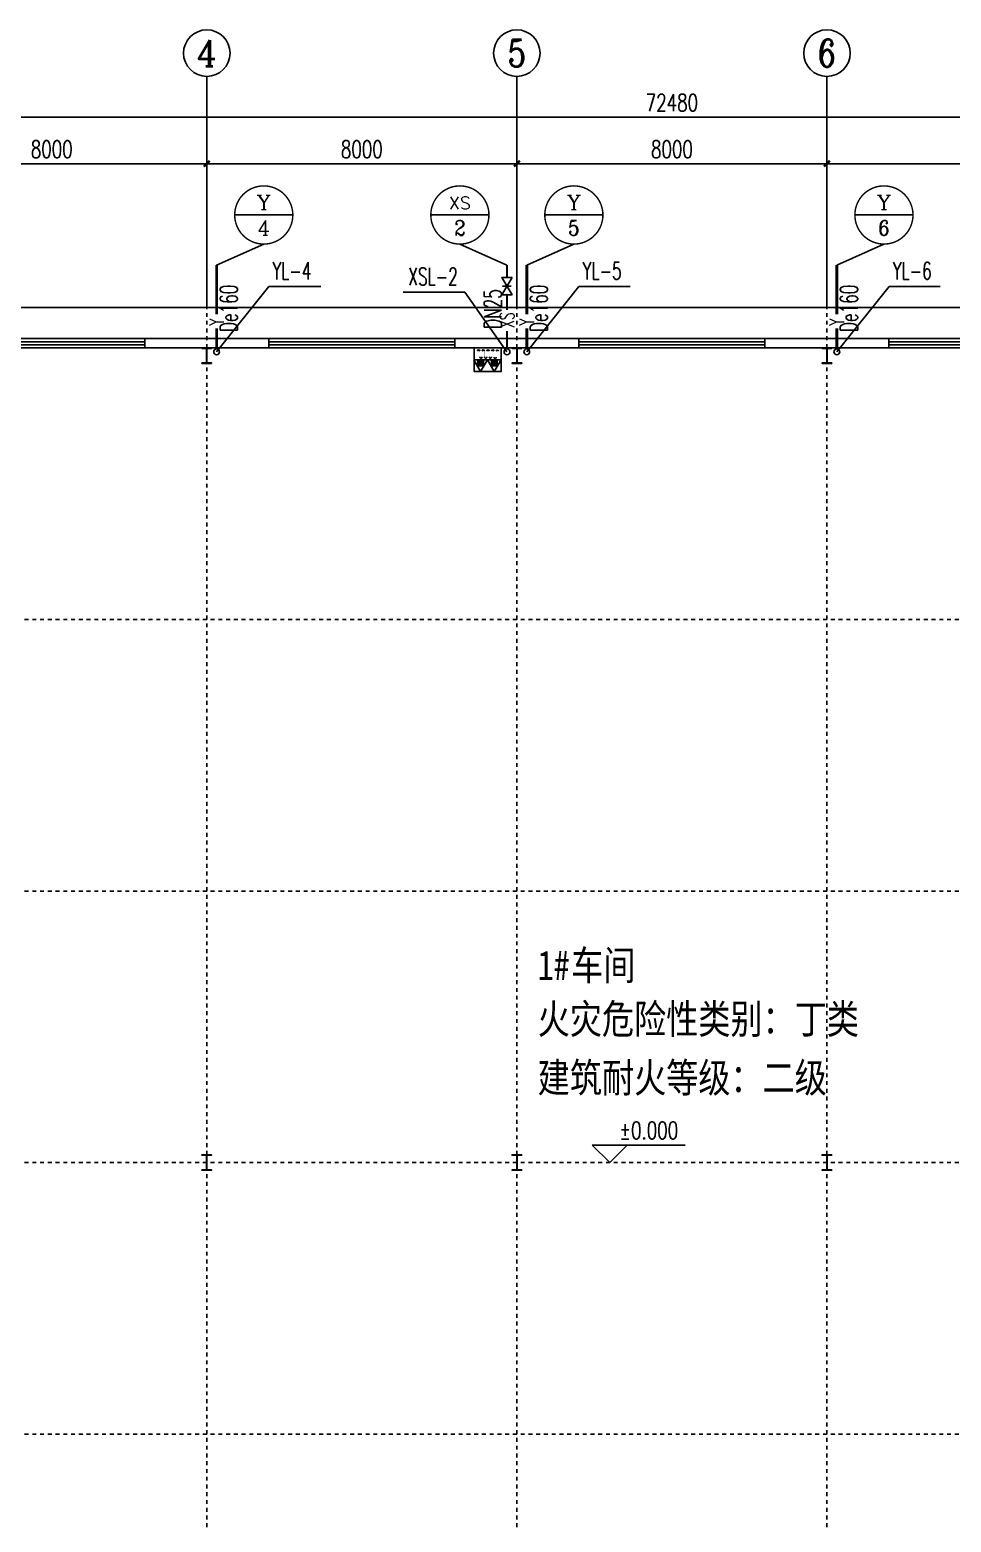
# Model space of a CAD drawing. Header units: millimetres. Extents: x 418357 to 841680, y 53918 to 109839.
# Drawn here: x 418384.29 to 418408.06, y 55180.17 to 55218.64 of the extents above; entities that cross this region are included whole.
import ezdxf
from ezdxf.enums import TextEntityAlignment as Align

# ---------------------------------------------------------------- set-up
doc = ezdxf.new("R2010")
doc.units = ezdxf.units.MM
doc.linetypes.add('DOTE', pattern=[2.42, 2, -0.2, 0.02, -0.2])
for name, color, linetype in [('0 - 梁柱', 3, 'Continuous'), ('AXIS', 171, 'Continuous'), ('AXIS_TEXT', 7, 'Continuous'), ('DIM_ELEV', 171, 'Continuous'), ('DIM_消防', 3, 'Continuous'), ('DIM_雨水', 3, 'Continuous'), ('DOTE', 8, 'DOTE'), ('GROUND', 150, 'Continuous'), ('JZ__灭火器', 6, 'Continuous'), ('PIPE-消防', 1, 'Continuous'), ('PIPE-雨水', 4, 'Continuous'), ('PUB_TEXT', 7, 'Continuous'), ('S_WALL', 9, 'Continuous'), ('TEXT_消防', 7, 'Continuous'), ('TEXT_雨水', 7, 'Continuous'), ('TWT_TEXT', 7, 'Continuous'), ('VALVE_消防', 7, 'Continuous'), ('VPIPE-消防', 1, 'Continuous'), ('VPIPE-雨水', 4, 'Continuous'), ('WALL-PARAPET', 6, 'Continuous'), ('WINDOW', 8, 'Continuous')]:
    doc.layers.add(name, color=color, linetype=linetype)
doc.styles.add('_TCH_AXIS', font='COMPLEX', dxfattribs={"bigfont": 'GBCBIG'})
doc.styles.add('_TCH_DIM', font='SIMPLEX', dxfattribs={"bigfont": 'GBCBIG'})
doc.styles.add('_TCH_DIM_T3', font='SIMPLEX', dxfattribs={"width": 0.705882, "bigfont": 'GBCBIG'})
doc.styles.add('_TWT_CIRCLE', font='COMPLEX', dxfattribs={"width": 1.1, "height": 3, "bigfont": 'HZTXT'})
doc.styles.add('_TWT_PIPEDN', font='SIMPLEX', dxfattribs={"width": 0.8, "height": 3, "bigfont": 'HZTXT'})
doc.styles.add('_TWT_PIPETEXT', font='COMPLEX', dxfattribs={"width": 0.8, "height": 2.5, "bigfont": 'HZTXT'})
doc.styles.add('_TWT_SERIAL', font='COMPLEX', dxfattribs={"width": 0.8, "height": 3, "bigfont": 'HZTXT'})
doc.styles.add('COMPLEX', font='COMPLEX')
doc.styles.add('宋体', font='', dxfattribs={"width": 0.8})
doc.styles.get('宋体').set_extended_font_data('SimSun')
doc.dimstyles.new('_TCH_ARCH&&150', dxfattribs={"dimtxt": 446.25, "dimasz": 150, "dimexe": 375, "dimexo": 450, "dimgap": 150, "dimtad": 1, "dimdec": 0, "dimzin": 0, "dimdsep": 46, "dimtxsty": '_TCH_DIM_T3', "dimblk": 'ARCHTICK', "dimcen": 0.09, "dimclrt": 7, "dimazin": 2, "dimtfac": 1, "dimtdec": 0, "dimtix": 1, "dimtmove": 2, "dimatfit": 3, "dimfxl": 0, "dimtolj": 1, "dimtzin": 0, "dimarcsym": 0})

# ---------------------------------------------------------------- blocks, each defined once
blk = doc.blocks.new('A$C670E4FA6')
at = {"layer": '0 - 梁柱'}
h = blk.add_hatch(color=256, dxfattribs=at)
h.paths.add_polyline_path([(125, 0), (0, 0), (0, 12), (120, 12), (120, 200), (125, 200)])
h.paths.add_polyline_path([(250, 0), (125, 0), (125, 200), (130, 200), (130, 12), (250, 12)])
h.paths.add_polyline_path([(250, 388), (130, 388), (130, 200), (125, 200), (125, 400), (250, 400)])
h.paths.add_polyline_path([(125, 200), (120, 200), (120, 388), (0, 388), (0, 400), (125, 400)])
blk.add_lwpolyline([(0, 400), (0, 388), (120, 388), (120, 12), (0, 12), (0, 0), (250, 0), (250, 12), (130, 12), (130, 388), (250, 388), (250, 400)], close=True, dxfattribs=at)
blk = doc.blocks.new('消防软管卷盘')
blk.add_lwpolyline([(4963954, 151899), (4963954, 150312), (4964641, 150312), (4964641, 151899)], close=True)
for points, const_width in [([(4964134, 151704), (4964482, 151704)], 1), ([(4964134, 151566), (4964482, 151566)], 1), ([(4964134, 151428), (4964482, 151428)], 1), ([(4964134, 151290), (4964482, 151290)], 1), ([(4964134, 151152), (4964482, 151152)], 1), ([(4964134, 151014), (4964482, 151014)], 0.1), ([(4964134, 150876), (4964482, 150876)], 1), ([(4964134, 150738), (4964482, 150738)], 1), ([(4964150, 150600), (4964499, 150600)], 1), ([(4964150, 150462), (4964499, 150462)], 1)]:
    blk.add_lwpolyline(points, dxfattribs=dict(const_width=const_width))
for centre, start, end in [((4964134, 151636), 90, 270), ((4964134, 151360), 90, 270), ((4964134, 151084), 90, 270), ((4964482, 151498), 270, 90), ((4964482, 151222), 270, 90), ((4964482, 150946), 270, 90), ((4964134, 150808), 90, 270), ((4964150, 150532), 90, 270), ((4964499, 150670), 270, 90)]:
    blk.add_arc(centre, 69, start, end)
blk = doc.blocks.new('手提式干粉灭火器')
h = blk.add_hatch()
h.set_pattern_fill('ANSI31', color=256, scale=225.365854, style=0)
h.set_pattern_definition([(45, (276289.086, 185586.136), (-19.9197154, 19.9197154), [])])
h.paths.add_polyline_path([(72, 158), (-72, 158), (-72, 19), (72, 19)])
for points in [[(0, 303), (-175, 0), (175, 0)], [(-72, 19), (72, 19), (72, 158), (-72, 158)]]:
    blk.add_lwpolyline(points, close=True)
blk = doc.blocks.new('92623')
blk.add_lwpolyline([(8910066, 83014), (8909273, 83014), (8909273, 82670), (8910066, 82670)], close=True)
at = {"xscale": -0.5, "yscale": 0.5, "zscale": 0.5, "rotation": 89.99999999998747}
blk.add_blockref('消防软管卷盘', (8985223, 2565334), dxfattribs=at)
at = {"layer": 'JZ__灭火器', "xscale": 1.141071624, "yscale": 1.141071624, "zscale": 1.141071624, "rotation": 180}
for p in [(8909466, 83014), (8909863, 83014)]:
    blk.add_blockref('手提式干粉灭火器', p, dxfattribs=at)
blk = doc.blocks.new('_AXISO')
blk.add_circle((0, 0), 0.5)
at = {"layer": 'AXIS_TEXT', "style": 'COMPLEX', "width": 1.041667}
blk.add_attdef('A', text='', height=0.56, dxfattribs=at).set_placement((-0.25, -0.28), (0.25, -0.28), align=Align.FIT)
blk = doc.blocks.new('_ArchTick')
at = {"color": 0, "linetype": 'ByBlock', "const_width": 0.4}
blk.add_lwpolyline([(-0.5, -0.5), (0.5, 0.5)], dxfattribs=at)
blk = doc.blocks.new('*D218')
at = {"layer": 'AXIS', "color": 0, "lineweight": -2}
for p, q in [((430593, 112172), (430593, 117047)), ((503073, 112172), (503073, 117047)), ((430593, 116672), (503073, 116672))]:
    blk.add_line(p, q, dxfattribs=at)
at = {"layer": 'Defpoints', "color": 0, "lineweight": -2}
for p in [(503073, 116672), (430593, 111722), (503073, 111722)]:
    blk.add_point(p, dxfattribs=at)
at = {"layer": 'AXIS', "color": 0, "lineweight": -2, "xscale": 150, "yscale": 150, "zscale": 150, "rotation": 180}
blk.add_blockref('_ArchTick', (430593, 116672), dxfattribs=at)
at = {"layer": 'AXIS', "color": 0, "lineweight": -2, "xscale": 150, "yscale": 150, "zscale": 150}
blk.add_blockref('_ArchTick', (503073, 116672), dxfattribs=at)
at = {"layer": 'AXIS', "color": 7, "insert": (466833, 117045), "char_height": 446.2, "attachment_point": 5, "style": '_TCH_DIM_T3'}
blk.add_mtext('\\A1;72480', dxfattribs=at)
blk = doc.blocks.new('*D223')
at = {"layer": 'AXIS', "color": 0, "lineweight": -2}
for p, q in [((446833, 112172), (446833, 115847)), ((454833, 112172), (454833, 115847)), ((446833, 115472), (454833, 115472))]:
    blk.add_line(p, q, dxfattribs=at)
at = {"layer": 'Defpoints', "color": 0, "lineweight": -2}
for p in [(454833, 115472), (446833, 111722), (454833, 111722)]:
    blk.add_point(p, dxfattribs=at)
at = {"layer": 'AXIS', "color": 0, "lineweight": -2, "xscale": 150, "yscale": 150, "zscale": 150, "rotation": 180}
blk.add_blockref('_ArchTick', (446833, 115472), dxfattribs=at)
at = {"layer": 'AXIS', "color": 0, "lineweight": -2, "xscale": 150, "yscale": 150, "zscale": 150}
blk.add_blockref('_ArchTick', (454833, 115472), dxfattribs=at)
at = {"layer": 'AXIS', "color": 7, "insert": (450833, 115845), "char_height": 446.2, "attachment_point": 5, "style": '_TCH_DIM_T3'}
blk.add_mtext('\\A1;8000', dxfattribs=at)
blk = doc.blocks.new('*D224')
at = {"layer": 'AXIS', "color": 0, "lineweight": -2}
for p, q in [((454833, 112172), (454833, 115847)), ((462833, 112172), (462833, 115847)), ((454833, 115472), (462833, 115472))]:
    blk.add_line(p, q, dxfattribs=at)
at = {"layer": 'Defpoints', "color": 0, "lineweight": -2}
for p in [(462833, 115472), (454833, 111722), (462833, 111722)]:
    blk.add_point(p, dxfattribs=at)
at = {"layer": 'AXIS', "color": 0, "lineweight": -2, "xscale": 150, "yscale": 150, "zscale": 150, "rotation": 180}
blk.add_blockref('_ArchTick', (454833, 115472), dxfattribs=at)
at = {"layer": 'AXIS', "color": 0, "lineweight": -2, "xscale": 150, "yscale": 150, "zscale": 150}
blk.add_blockref('_ArchTick', (462833, 115472), dxfattribs=at)
at = {"layer": 'AXIS', "color": 7, "insert": (458833, 115845), "char_height": 446.2, "attachment_point": 5, "style": '_TCH_DIM_T3'}
blk.add_mtext('\\A1;8000', dxfattribs=at)
blk = doc.blocks.new('*D225')
at = {"layer": 'AXIS', "color": 0, "lineweight": -2}
for p, q in [((462833, 112172), (462833, 115847)), ((470833, 112172), (470833, 115847)), ((462833, 115472), (470833, 115472))]:
    blk.add_line(p, q, dxfattribs=at)
at = {"layer": 'Defpoints', "color": 0, "lineweight": -2}
for p in [(470833, 115472), (462833, 111722), (470833, 111722)]:
    blk.add_point(p, dxfattribs=at)
at = {"layer": 'AXIS', "color": 0, "lineweight": -2, "xscale": 150, "yscale": 150, "zscale": 150, "rotation": 180}
blk.add_blockref('_ArchTick', (462833, 115472), dxfattribs=at)
at = {"layer": 'AXIS', "color": 0, "lineweight": -2, "xscale": 150, "yscale": 150, "zscale": 150}
blk.add_blockref('_ArchTick', (470833, 115472), dxfattribs=at)
at = {"layer": 'AXIS', "color": 7, "insert": (466833, 115845), "char_height": 446.2, "attachment_point": 5, "style": '_TCH_DIM_T3'}
blk.add_mtext('\\A1;8000', dxfattribs=at)
blk = doc.blocks.new('*D226')
at = {"layer": 'AXIS', "color": 0, "lineweight": -2}
for p, q in [((470833, 112172), (470833, 115847)), ((478833, 112172), (478833, 115847)), ((470833, 115472), (478833, 115472))]:
    blk.add_line(p, q, dxfattribs=at)
at = {"layer": 'Defpoints', "color": 0, "lineweight": -2}
for p in [(478833, 115472), (470833, 111722), (478833, 111722)]:
    blk.add_point(p, dxfattribs=at)
at = {"layer": 'AXIS', "color": 0, "lineweight": -2, "xscale": 150, "yscale": 150, "zscale": 150, "rotation": 180}
blk.add_blockref('_ArchTick', (470833, 115472), dxfattribs=at)
at = {"layer": 'AXIS', "color": 0, "lineweight": -2, "xscale": 150, "yscale": 150, "zscale": 150}
blk.add_blockref('_ArchTick', (478833, 115472), dxfattribs=at)
at = {"layer": 'AXIS', "color": 7, "insert": (474833, 115845), "char_height": 446.2, "attachment_point": 5, "style": '_TCH_DIM_T3'}
blk.add_mtext('\\A1;8000', dxfattribs=at)
blk = doc.blocks.new('$TCHSYS$WIN2D')
for p, q in [((-0.5, 0.5), (0.5, 0.5)), ((-0.5, 0.5), (-0.5, -0.5)), ((0.5, 0.5), (0.5, -0.5)), ((0.5, 0.1667), (-0.5, 0.1667)), ((0.5, -0.1667), (-0.5, -0.1667)), ((-0.5, -0.5), (0.5, -0.5))]:
    blk.add_line(p, q)
blk = doc.blocks.new('$VALVE$00000296')
for points in [[(-125, 72), (-125, -72), (125, 72), (125, -72), (-125, 72)], [(0, 60), (0, -64)]]:
    blk.add_lwpolyline(points)
for p in [(-125, 0), (125, 0)]:
    blk.add_point(p)
blk = doc.blocks.new('132423')
at = {"layer": 'AXIS', "lineweight": -2}
for p, q in [((454833, 111722), (454833, 117722)), ((462833, 111722), (462833, 117722)), ((470833, 111722), (470833, 117722))]:
    blk.add_line(p, q, dxfattribs=at)
at = {"layer": 'DIM_ELEV', "lineweight": -2}
for p, q in [((465227.8, 89722), (464777.8, 90172)), ((464777.8, 90172), (467177.3, 90172)), ((465227.8, 89722), (465677.8, 90172))]:
    blk.add_line(p, q, dxfattribs=at)
at = {"layer": 'DIM_消防', "lineweight": -2}
for p, q in [((457053.2, 114149.4), (455553.2, 114149.4)), ((462112.8, 114149.4), (460612.8, 114149.4)), ((465053.2, 114149.4), (463553.2, 114149.4)), ((473053.2, 114149.4), (471553.2, 114149.4)), ((461488.4, 112158.2), (459900.9, 112158.2)), ((462578.3, 110621.9), (461488.4, 112158.2))]:
    blk.add_line(p, q, dxfattribs=at)
at = {"layer": 'DIM_消防', "lineweight": -2, "const_width": 37.5}
for points in [[(457053.2, 114149.4, 1), (455553.2, 114149.4, 1)], [(462112.8, 114149.4, 1), (460612.8, 114149.4, 1)], [(465053.2, 114149.4, 1), (463553.2, 114149.4, 1)], [(473053.2, 114149.4, 1), (471553.2, 114149.4, 1)]]:
    blk.add_lwpolyline(points, format="xyb", close=True, dxfattribs=at)
at = {"layer": 'DIM_雨水', "lineweight": -2}
for p, q in [((455087.7, 110621.9), (456433.9, 112306.5)), ((456433.9, 112306.5), (457778.1, 112306.5)), ((463087.7, 110621.9), (464433.9, 112306.5)), ((464433.9, 112306.5), (465753.2, 112306.5)), ((471087.7, 110621.9), (472433.9, 112306.5)), ((472433.9, 112306.5), (473753.2, 112306.5))]:
    blk.add_line(p, q, dxfattribs=at)
at = {"layer": 'DOTE'}
for p, q in [((454833, 67722), (454833, 111722)), ((462833, 67722), (462833, 111722)), ((470833, 67722), (470833, 111722)), ((503833, 110722), (429833, 110722)), ((503833, 103722), (429833, 103722)), ((503833, 96722), (429833, 96722)), ((503833, 89722), (429833, 89722)), ((503833, 82722), (429833, 82722))]:
    blk.add_line(p, q, dxfattribs=at)
at = {"layer": 'GROUND', "color": 8, "lineweight": -2}
for p, q in [((503873, 111762), (429793, 111762)), ((503073, 110962), (430593, 110962))]:
    blk.add_line(p, q, dxfattribs=at)
at = {"layer": 'PIPE-消防', "linetype": 'Continuous', "lineweight": -2, "ltscale": 1.5, "const_width": 52.5}
for points in [[(462578.3, 112541.4), (462578.3, 112858.7)], [(462578.3, 111696.9), (462578.3, 112091.4)], [(462578.3, 110696.9), (462578.3, 111158.3)]]:
    blk.add_lwpolyline(points, dxfattribs=at)
at = {"layer": 'PIPE-雨水', "linetype": 'Continuous', "lineweight": -2, "ltscale": 1.5, "const_width": 75}
for points in [[(455087.7, 111591.9), (455087.7, 112858.7)], [(463087.7, 111591.9), (463087.7, 112858.7)], [(471087.7, 111591.9), (471087.7, 112858.7)], [(455087.7, 110696.9), (455087.7, 111224.8)], [(463087.7, 110696.9), (463087.7, 111224.8)], [(471087.7, 110696.9), (471087.7, 111224.8)]]:
    blk.add_lwpolyline(points, dxfattribs=at)
at = {"layer": 'S_WALL', "color": 3}
for p, q in [((456303.2, 113399.4), (455087.7, 112858.7)), ((461362.8, 113399.4), (462578.3, 112858.7)), ((464303.2, 113399.4), (463087.7, 112858.7)), ((472303.2, 113399.4), (471087.7, 112858.7))]:
    blk.add_line(p, q, dxfattribs=at)
at = {"layer": 'VPIPE-消防', "linetype": 'Continuous', "lineweight": -2}
blk.add_circle((462578.3, 110621.9), 75, dxfattribs=at)
at = {"layer": 'VPIPE-雨水', "linetype": 'Continuous', "lineweight": -2}
for centre in [(455087.7, 110621.9), (463087.7, 110621.9), (471087.7, 110621.9)]:
    blk.add_circle(centre, 75, dxfattribs=at)
at = {"layer": 'WALL-PARAPET', "lineweight": -2}
for p, q in [((456433, 110962), (453233, 110962)), ((453233, 110962), (453233, 110722)), ((456433, 110722), (456433, 110962)), ((464433, 110962), (461233, 110962)), ((461233, 110962), (461233, 110722)), ((464433, 110722), (464433, 110962)), ((472433, 110962), (469233, 110962)), ((469233, 110962), (469233, 110722)), ((472433, 110722), (472433, 110962)), ((453233, 110722), (456433, 110722)), ((461233, 110722), (464433, 110722)), ((469233, 110722), (472433, 110722))]:
    blk.add_line(p, q, dxfattribs=at)
at = {"xscale": 0.882, "yscale": 0.882, "zscale": 0.882}
blk.add_blockref('92623', (-7396250, 37200.9), dxfattribs=at)
at = {"layer": '0 - 梁柱', "rotation": 180}
for p in [(454958, 110722), (462958, 110722), (470958, 110722)]:
    blk.add_blockref('A$C670E4FA6', p, dxfattribs=at)
at = {"layer": '0 - 梁柱', "xscale": -1}
for p in [(454958, 89522), (462958, 89522), (470958, 89522)]:
    blk.add_blockref('A$C670E4FA6', p, dxfattribs=at)
at = {"layer": 'AXIS'}
ref = blk.add_blockref('_AXISO', (454833, 118322), dxfattribs=dict(at, xscale=1200, yscale=1200, zscale=1200))
ref.add_attrib('A', '4', dxfattribs={"layer": 'AXIS_TEXT', "height": 668.2, "style": '_TCH_AXIS'}).set_placement((454578.4, 117987.9), (455087.5, 117987.9), align=Align.FIT)
ref = blk.add_blockref('_AXISO', (462833, 118322), dxfattribs=dict(at, xscale=1200, yscale=1200, zscale=1200))
ref.add_attrib('A', '5', dxfattribs={"layer": 'AXIS_TEXT', "height": 698.9, "style": '_TCH_AXIS'}).set_placement((462600, 117972.5), (463066, 117972.5), align=Align.FIT)
ref = blk.add_blockref('_AXISO', (470833, 118322), dxfattribs=dict(at, xscale=1200, yscale=1200, zscale=1200))
ref.add_attrib('A', '6', dxfattribs={"layer": 'AXIS_TEXT', "height": 698.9, "style": '_TCH_AXIS'}).set_placement((470600, 117972.5), (471066, 117972.5), align=Align.FIT)
at = {"layer": 'VALVE_消防', "lineweight": -2, "xscale": -1.8, "yscale": -1.8, "zscale": 1.8, "rotation": 89.99999999999999}
blk.add_blockref('$VALVE$00000296', (462578.3, 112316.4), dxfattribs=at)
at = {"layer": 'WINDOW', "xscale": -4800, "yscale": -240, "zscale": -4800}
for p in [(450833, 110842), (458833, 110842), (466833, 110842), (474833, 110842)]:
    blk.add_blockref('$TCHSYS$WIN2D', p, dxfattribs=at)
at = {"layer": 'DIM_消防', "color": 7, "lineweight": -2, "style": '_TWT_CIRCLE'}
for s, height, p, p2 in [('Y', 372.7, (456117.7, 114291), (456488.6, 114291)), ('Y', 372.7, (464117.7, 114291), (464488.6, 114291)), ('Y', 372.7, (472117.7, 114291), (472488.6, 114291)), ('XS', 317.96, (461079.7, 114300), (461645.9, 114300)), ('4', 382.3, (456143, 113626.9), (456463.4, 113626.9)), ('2', 388.1, (461220.5, 113622), (461505.1, 113622)), ('5', 388.1, (464160.9, 113622), (464445.5, 113622)), ('6', 388.1, (472160.9, 113622), (472445.5, 113622))]:
    blk.add_text(s, height=height, dxfattribs=at).set_placement(p, p2, align=Align.FIT)
at = {"layer": 'PUB_TEXT', "lineweight": -2}
for s, height, style, width, p in [('1#', 759.49, '宋体', 0.8, (463370.5, 94427.6)), ('车间', 759.49, '宋体', 0.8, (464234.6, 94427.6)), ('火灾危险性类别：丁类', 759.49, '宋体', 0.8, (463370.5, 93043.4)), ('建筑耐火等级：二级', 759.49, '宋体', 0.8, (463370.5, 91530.5)), ('%%P0.000', 446.25, '_TCH_DIM', 0.705882, (465482.3, 90329.5))]:
    blk.add_text(s, height=height, dxfattribs=dict(at, style=style, width=width)).set_placement(p)
at = {"layer": 'TEXT_消防', "linetype": 'Continuous', "lineweight": -2, "style": '_TWT_PIPEDN', "width": 0.64}
blk.add_text('DN25', height=450, rotation=90, dxfattribs=at).set_placement((462439.1, 111212.3))
at = {"layer": 'TEXT_消防', "lineweight": -2, "style": '_TWT_PIPETEXT', "width": 0.64}
blk.add_text('XS', height=375, rotation=90, dxfattribs=at).set_placement((462765.8, 111233.3))
at = {"layer": 'TEXT_雨水', "linetype": 'Continuous', "lineweight": -2, "style": '_TWT_PIPEDN', "width": 0.64}
for p in [(455626.2, 111130), (463626.2, 111130), (471626.2, 111130)]:
    blk.add_text('De160', height=450, rotation=90, dxfattribs=at).set_placement(p)
at = {"layer": 'TEXT_雨水', "lineweight": -2, "style": '_TWT_PIPETEXT', "width": 0.64}
for p in [(455275.2, 111299.8), (463275.2, 111299.8), (471275.2, 111299.8)]:
    blk.add_text('Y', height=375, rotation=90, dxfattribs=at).set_placement(p)
at = {"layer": 'TWT_TEXT', "lineweight": -2, "style": '_TWT_SERIAL', "width": 0.64}
for s, p in [('YL-4', (456532.2, 112486.5)), ('XSL-2', (460035.9, 112338.2)), ('YL-5', (464534.8, 112486.5)), ('YL-6', (472534.8, 112486.5))]:
    blk.add_text(s, height=450, dxfattribs=at).set_placement(p)
at = {"layer": 'AXIS'}
for p1, p2, distance, picture, middle in [((430593, 111722), (503073, 111722), 4950, '*D218', (466833, 117045.1)), ((446833, 111722), (454833, 111722), 3750, '*D223', (450833, 115845.1)), ((454833, 111722), (462833, 111722), 3750, '*D224', (458833, 115845.1)), ((462833, 111722), (470833, 111722), 3750, '*D225', (466833, 115845.1)), ((470833, 111722), (478833, 111722), 3750, '*D226', (474833, 115845.1))]:
    dim = blk.add_aligned_dim(p1=p1, p2=p2, distance=distance, dimstyle='_TCH_ARCH&&150', dxfattribs=at)
    dim.commit()
    dim.dimension.update_dxf_attribs({"geometry": picture, "text_midpoint": middle})

msp = doc.modelspace()

# ---------------------------------------------------------------- block references
at = {"layer": 'Defpoints', "lineweight": -2, "xscale": 0.001, "yscale": 0.001, "zscale": 0.001}
msp.add_blockref('132423', (417934.025, 55099.718), dxfattribs=at)

doc.saveas('drawing.dxf')
